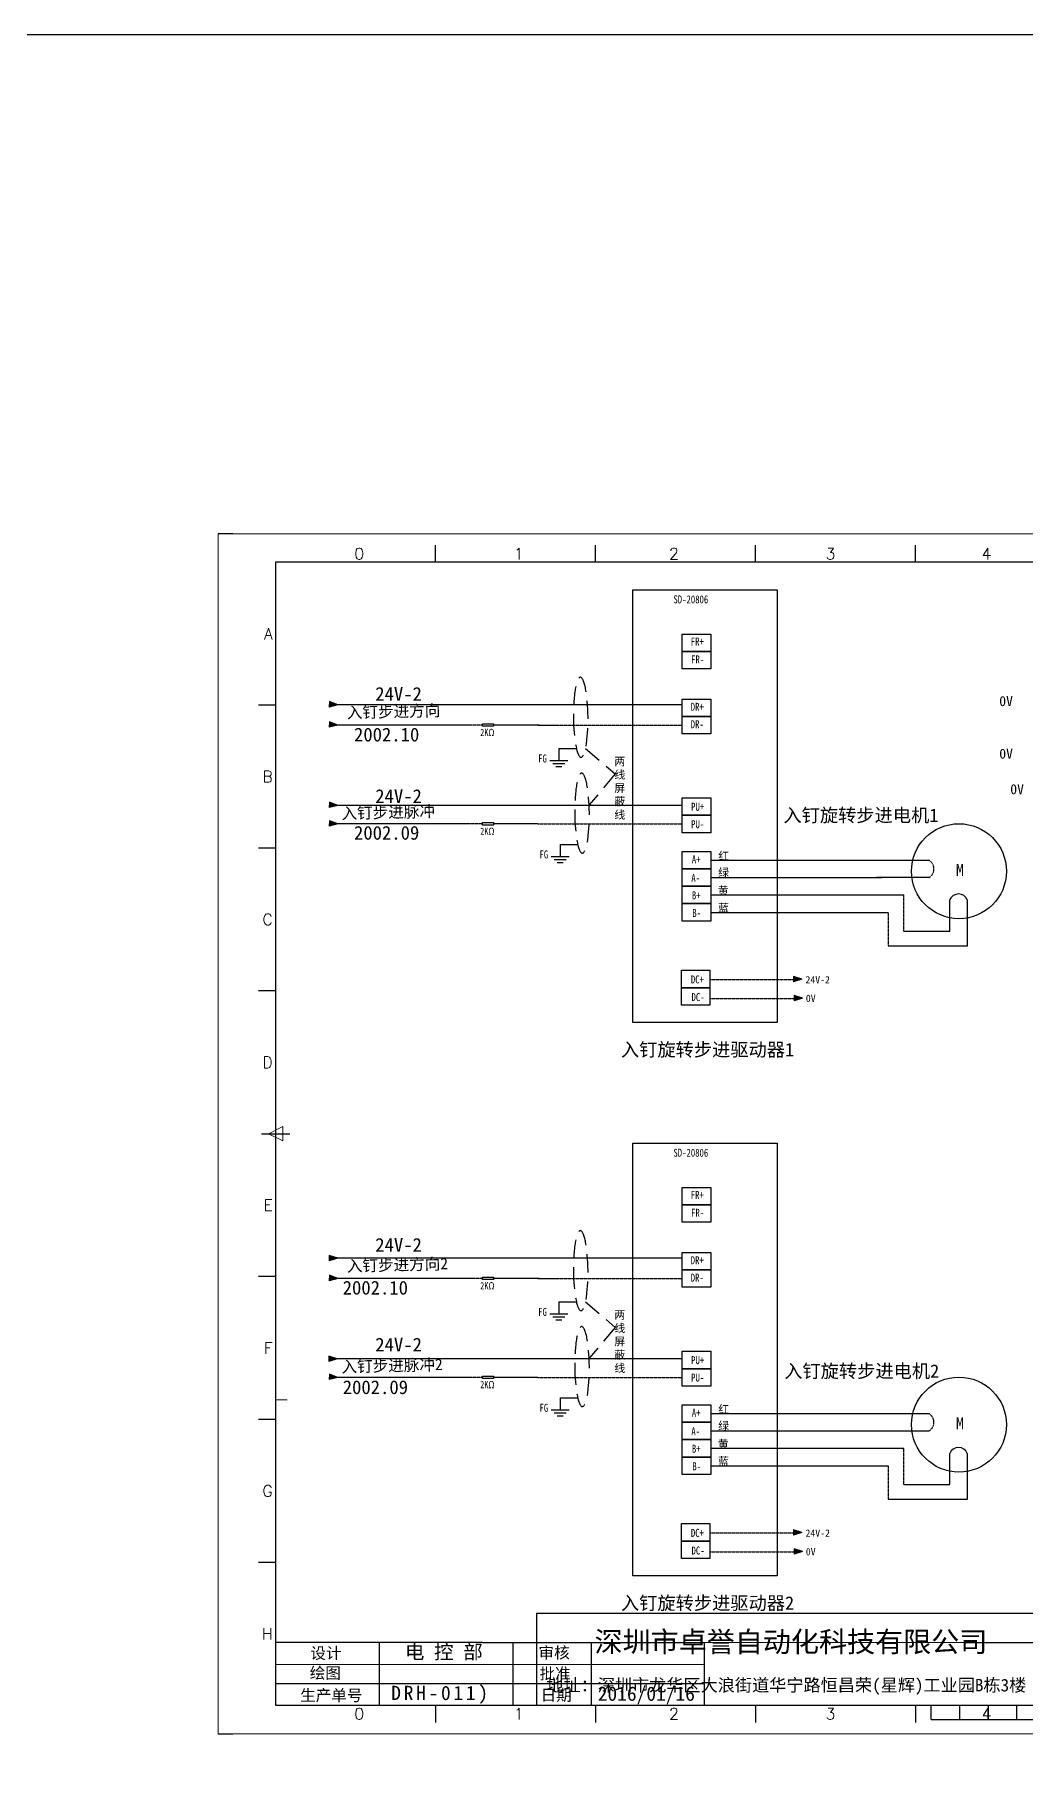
# Model space of a CAD drawing. Header units: millimetres. Extents: x 175 to 4940, y -2082 to 1907.
# Drawn here: x 3379 to 3726, y 1301 to 1907 of the extents above; entities that cross this region are included whole.
import ezdxf
from ezdxf.enums import TextEntityAlignment as Align

# ---------------------------------------------------------------- set-up
doc = ezdxf.new("R2010")
doc.units = ezdxf.units.MM
doc.linetypes.add('ACANSTGL', pattern=[0.11811, 0.07874, -0.03937])
doc.linetypes.add('DASHED2', pattern=[9.525, 6.35, -3.175])
doc.layers.add('1', color=3, linetype='Continuous', lineweight=20)
doc.layers.add('AE_BOR', color=1, linetype='Continuous')
doc.layers.add('POS', color=3, linetype='Continuous')
doc.styles.add('HZ', font='', dxfattribs={"width": 0.8})
doc.styles.get("Standard").update_dxf_attribs({"font": ''})
doc.styles.add('Standard0.67', font='', dxfattribs={"width": 0.67})
doc.styles.add('Standard_0.8', font='', dxfattribs={"width": 0.8})
doc.styles.add('WD', font='romans.shx', dxfattribs={"width": 0.8, "bigfont": 'gbcbig.shx'})
doc.styles.add('宋', font='', dxfattribs={"width": 0.7})
doc.styles.get('HZ').set_extended_font_data('SimSun')
doc.styles.get('Standard').set_extended_font_data('SimSun')
doc.styles.get('Standard0.67').set_extended_font_data('FangSong_GB2312')
doc.styles.get('Standard_0.8').set_extended_font_data('FangSong_GB2312')
doc.styles.get('宋').set_extended_font_data('SimSun')

# ---------------------------------------------------------------- blocks, each defined once
blk = doc.blocks.new('gb_a2_a')
for p, q in [((584, 410), (25, 410)), ((25, 410), (25, 10)), ((584, 10), (584, 410)), ((297.93, 31.45), (386.43, 31.45)), ((386.43, 31.45), (524, 31.45)), ((524, 31.45), (584, 31.45)), ((297.93, 20.72), (386.43, 20.72)), ((386.43, 20.72), (524, 20.72)), ((524, 20.72), (584, 20.72)), ((25, 10), (584, 10))]:
    blk.add_line(p, q)
at = {"lineweight": 9, "ltscale": 0.1}
for p, q in [((25, 116.86), (29, 116.86)), ((263.82, 10), (263.82, 10)), ((263.82, 10), (263.82, 10))]:
    blk.add_line(p, q, dxfattribs=at)
at = {"color": 0, "ltscale": 2}
for p, q in [((116.3, 42.17), (584, 42.17)), ((297.93, 42.17), (297.93, 10)), ((395.06, 10), (395.06, 42.17)), ((488.22, 10), (488.22, 42.17)), ((524, 10), (584, 10))]:
    blk.add_line(p, q, dxfattribs=at)
at = {"color": 0}
blk.add_line((116.3, 42.17), (116.3, 10), dxfattribs=at)
at = {"layer": 'AE_BOR', "lineweight": 30}
for p, q in [((10, 420), (4.93, 420)), ((594, 420), (584, 420)), ((4.93, 0), (10, 0)), ((594, 0), (584, 0))]:
    blk.add_line(p, q, dxfattribs=at)
at = {"layer": 'AE_BOR', "color": 1, "lineweight": 15}
for p, q in [((4.93, 420), (598.93, 420)), ((4.93, 0), (4.93, 420)), ((598.93, 420), (598.93, 0)), ((22.5, 210), (27.5, 212.5)), ((27.5, 212.5), (27.5, 207.5)), ((27.5, 207.5), (22.5, 210)), ((304.5, 7.5), (302, 12.5)), ((302, 12.5), (307, 12.5)), ((307, 12.5), (304.5, 7.5)), ((598.93, 0), (4.93, 0))]:
    blk.add_line(p, q, dxfattribs=at)
at = {"layer": 'AE_BOR'}
for p, q in [((81, 410), (81, 416)), ((137, 410), (137, 416)), ((193, 410), (193, 416)), ((249, 410), (249, 416)), ((304.5, 410), (304.5, 416)), ((360.5, 410), (360.5, 416)), ((416.5, 410), (416.5, 416)), ((472.5, 410), (472.5, 416)), ((528.5, 410), (528.5, 416)), ((25, 360), (19, 360)), ((584, 360), (590, 360)), ((25, 310), (19, 310)), ((584, 310), (590, 310)), ((25, 260), (19, 260)), ((584, 260), (590, 260)), ((25, 160), (19, 160)), ((584, 160), (590, 160)), ((25, 110), (19, 110)), ((584, 110), (590, 110)), ((25, 60), (19, 60)), ((584, 60), (590, 60)), ((81, 10), (81, 4)), ((137, 10), (137, 4)), ((193, 10), (193, 4)), ((249, 10), (249, 4)), ((304.5, 10), (304.5, 4)), ((360.5, 10), (360.5, 4)), ((416.5, 10), (416.5, 4)), ((472.5, 10), (472.5, 4)), ((528.5, 10), (528.5, 4))]:
    blk.add_line(p, q, dxfattribs=at)
at = {"layer": 'AE_BOR', "color": 2, "lineweight": 30}
for p, q in [((304.5, 405), (304.5, 415)), ((20, 210), (30, 210)), ((579, 210), (589, 210)), ((304.5, 10), (304.5, 15)), ((304.5, 15), (304.5, 5)), ((254.5, 5), (254.5, 10)), ((264.5, 5), (264.5, 10)), ((274.5, 5), (274.5, 10)), ((284.5, 5), (284.5, 10)), ((294.5, 5), (294.5, 10)), ((304.5, 10), (304.5, 5)), ((314.5, 5), (314.5, 10)), ((324.5, 5), (324.5, 10)), ((334.5, 5), (334.5, 10)), ((344.5, 5), (344.5, 10)), ((354.5, 5), (354.5, 10)), ((254.5, 5), (354.5, 5))]:
    blk.add_line(p, q, dxfattribs=at)
at = {"attachment_point": 7}
for s, insert, char_height, width in [('{\\fSimSun|b0|i0|c134|p2;深圳市卓誉自动化科技有限公司}', (136.64, 27.82), 7.2, 161.3553), ('{\\fSimSun|b0|i0|c134|p2;地址：深圳市龙华区大浪街道华宁路恒昌荣(星辉)工业园B栋3楼}', (119.76, 13.67), 4.4, 175.4193)]:
    blk.add_mtext(s, dxfattribs=dict(at, insert=insert, char_height=char_height, width=width))
at = {"color": 0, "ltscale": 2, "attachment_point": 1}
for s, insert, char_height, width, style in [('{\\fSimSun|b0|i0|c134|p2;绘    图:}', (396.97, 40.01), 5, 24.0624, 'Standard0.67'), ('{\\fSimSun|b0|i0|c134|p2;设计方案图号:}', (490.63, 40.63), 5, 30.3288, 'Standard0.67'), ('{\\f@SimSun|b0|i0|c134|p2; }', (525.11, 39.75), 5, 67.8155, 'Standard_0.8'), ('{\\fSimSun|b0|i0|c134|p2;\\W0.66;设  备 名 称:}', (301.54, 29.18), 5, 30.2468, 'Standard0.67'), ('{\\fSimSun|b0|i0|c134|p2;超声波焊接}', (338.11, 29.51), 5, 67.8155, 'Standard_0.8'), ('{\\fSimSun|b0|i0|c134|p2;审    核:}', (396.97, 29.29), 5, 24.0624, 'Standard0.67'), ('{\\fSimSun|b0|i0|c134|p2;熊金华}', (437.52, 28.71), 5, 24.0624, 'Standard0.67'), ('{\\fSimSun|b0|i0|c134|p2;版        本:}', (490.63, 29.29), 5, 33.6996, 'Standard0.67'), ('{\\fSimSun|b0|i0|c134|p2;A1}', (524.63, 28.4), 5, 11.9435, 'Standard_0.8'), ('{\\fSimSun|b0|i0|c134|p2;\\W0.72;页 码 标 题:}', (301.54, 18.44), 5, 30.2468, 'Standard0.67'), ('{\\fSimSun|b0|i0|c134|p2;电气原理图}', (338.11, 18.41), 5, 67.8155, 'Standard_0.8'), ('{\\fSimSun|b0|i0|c134|p2;创建日期:}', (396.97, 18.47), 5, 24.0624, 'Standard0.67'), ('{\\fSimSun|b0|i0|c134|p2;页        码:}', (490.63, 18.31), 5, 31.4516, 'Standard0.67'), ('第    页    共    页', (524.62, 18.8), 5, 67.8155, '宋'), ('{\\fSimSun|b0|i0|c134|p2;28}', (561.87, 18.43), 6, 21.5851, 'Standard_0.8'), ('{\\fSimSun|b0|i0|c134|p2;2017-09-18}', (437.52, 17.59), 5, 24.0624, 'Standard0.67')]:
    blk.add_mtext(s, dxfattribs=dict(at, insert=insert, char_height=char_height, width=width, style=style))
at = {"layer": 'AE_BOR', "style": 'WD'}
for s, p in [('0', (54.27, 411)), ('1', (110.12, 411)), ('2', (164.42, 411)), ('3', (219.22, 411)), ('4', (273.82, 411)), ('5', (334.12, 411)), ('6', (390.81, 411)), ('7', (445.01, 411)), ('8', (501.67, 411)), ('9', (559.4, 411)), ('0', (54.27, 5)), ('1', (110.12, 5)), ('2', (164.42, 5)), ('3', (219.22, 5)), ('4', (273.82, 5)), ('5', (334.12, 5)), ('6', (390.81, 5)), ('7', (445.01, 5)), ('8', (501.67, 5)), ('9', (559.4, 5))]:
    blk.add_text(s, height=4, dxfattribs=at).set_placement(p, align=Align.CENTER)
for s, p in [('A', (24, 385)), ('A', (588.05, 385)), ('B', (24, 335)), ('B', (587.67, 335)), ('C', (24, 285)), ('C', (587.86, 285)), ('D', (24, 235)), ('D', (587.67, 235)), ('E', (24, 185)), ('E', (587.48, 185)), ('F', (24, 135)), ('F', (587.48, 135)), ('F', (587.48, 135)), ('G', (24, 85)), ('G', (587.48, 84.56)), ('H', (24, 35)), ('H', (587.67, 35))]:
    blk.add_text(s, height=4, dxfattribs=at).set_placement(p, align=Align.MIDDLE_RIGHT)

msp = doc.modelspace()

# ---------------------------------------------------------------- hatches: boundary and pattern name
for color, points in [(256, [(3485.089, 1672.732), (3482.069, 1671.95), (3482.177, 1673.852)]), (256, [(3485.089, 1672.732), (3482.069, 1671.95), (3482.177, 1673.852)]), (256, [(3485.089, 1672.732), (3482.069, 1671.95), (3482.177, 1673.852)]), (256, [(3485.089, 1665.648), (3482.069, 1664.866), (3482.177, 1666.767)]), (256, [(3485.089, 1665.648), (3482.069, 1664.866), (3482.177, 1666.767)]), (256, [(3485.089, 1665.648), (3482.069, 1664.866), (3482.177, 1666.767)]), (256, [(3485.089, 1637.527), (3482.069, 1636.744), (3482.177, 1638.646)]), (256, [(3485.089, 1637.527), (3482.069, 1636.744), (3482.177, 1638.646)]), (256, [(3485.089, 1637.527), (3482.069, 1636.744), (3482.177, 1638.646)]), (256, [(3485.089, 1631.041), (3482.069, 1630.259), (3482.177, 1632.161)]), (256, [(3485.089, 1631.041), (3482.069, 1630.259), (3482.177, 1632.161)]), (256, [(3485.089, 1631.041), (3482.069, 1630.259), (3482.177, 1632.161)]), (256, [(3647.558, 1576.714), (3644.586, 1575.762), (3644.586, 1577.666)]), (256, [(3647.558, 1576.714), (3644.586, 1575.762), (3644.586, 1577.666)]), (256, [(3647.558, 1576.714), (3644.586, 1575.762), (3644.586, 1577.666)]), (256, [(3647.787, 1570.075), (3644.816, 1569.122), (3644.816, 1571.027)]), (256, [(3647.787, 1570.075), (3644.816, 1569.122), (3644.816, 1571.027)]), (256, [(3647.787, 1570.075), (3644.816, 1569.122), (3644.816, 1571.027)]), (1, [(3485.089, 1479.09), (3482.118, 1478.138), (3482.118, 1480.043)]), (1, [(3485.089, 1479.09), (3482.118, 1478.138), (3482.118, 1480.043)]), (1, [(3485.089, 1479.09), (3482.118, 1478.138), (3482.118, 1480.043)]), (256, [(3485.089, 1471.974), (3482.069, 1471.191), (3482.177, 1473.093)]), (256, [(3485.089, 1471.974), (3482.069, 1471.191), (3482.177, 1473.093)]), (256, [(3485.089, 1471.974), (3482.069, 1471.191), (3482.177, 1473.093)]), (1, [(3484.936, 1443.843), (3481.965, 1442.891), (3481.965, 1444.796)]), (1, [(3484.936, 1443.843), (3481.965, 1442.891), (3481.965, 1444.796)]), (1, [(3484.936, 1443.843), (3481.965, 1442.891), (3481.965, 1444.796)]), (256, [(3485.089, 1437.367), (3482.069, 1436.585), (3482.177, 1438.487)]), (256, [(3485.089, 1437.367), (3482.069, 1436.585), (3482.177, 1438.487)]), (256, [(3485.089, 1437.367), (3482.069, 1436.585), (3482.177, 1438.487)]), (256, [(3647.558, 1383.04), (3644.586, 1382.088), (3644.586, 1383.992)]), (256, [(3647.558, 1383.04), (3644.586, 1382.088), (3644.586, 1383.992)]), (256, [(3647.558, 1383.04), (3644.586, 1382.088), (3644.586, 1383.992)]), (256, [(3647.787, 1376.401), (3644.816, 1375.448), (3644.816, 1377.353)]), (256, [(3647.787, 1376.401), (3644.816, 1375.448), (3644.816, 1377.353)]), (256, [(3647.787, 1376.401), (3644.816, 1375.448), (3644.816, 1377.353)])]:
    msp.add_hatch(color=color).paths.add_polyline_path(points)

# ---------------------------------------------------------------- linework, layer by layer
for p, q in [((3482.177, 1673.852), (3482.069, 1671.95)), ((3482.177, 1673.852), (3482.069, 1671.95)), ((3482.177, 1673.852), (3482.069, 1671.95)), ((3485.089, 1672.732), (3482.069, 1671.95)), ((3485.089, 1672.732), (3482.069, 1671.95)), ((3485.089, 1672.732), (3482.069, 1671.95)), ((3485.089, 1672.732), (3482.177, 1673.852)), ((3485.089, 1672.732), (3482.177, 1673.852)), ((3485.089, 1672.732), (3482.177, 1673.852)), ((3482.177, 1666.767), (3482.069, 1664.866)), ((3482.177, 1666.767), (3482.069, 1664.866)), ((3482.177, 1666.767), (3482.069, 1664.866)), ((3485.089, 1665.648), (3482.177, 1666.767)), ((3485.089, 1665.648), (3482.177, 1666.767)), ((3485.089, 1665.648), (3482.177, 1666.767)), ((3485.089, 1665.648), (3482.069, 1664.866)), ((3485.089, 1665.648), (3482.069, 1664.866)), ((3485.089, 1665.648), (3482.069, 1664.866)), ((3555.644, 1665.648), (3539.591, 1665.648)), ((3555.186, 1665.648), (3562.186, 1665.648)), ((3555.186, 1665.648), (3562.186, 1665.648)), ((3555.186, 1665.648), (3562.186, 1665.648)), ((3562.464, 1657.46), (3562.464, 1653.26)), ((3562.464, 1657.46), (3562.464, 1653.26)), ((3562.464, 1657.46), (3562.464, 1653.26)), ((3559.314, 1653.26), (3565.614, 1653.26)), ((3559.314, 1653.26), (3565.614, 1653.26)), ((3559.314, 1653.26), (3565.614, 1653.26)), ((3560.364, 1652.21), (3564.564, 1652.21)), ((3560.364, 1652.21), (3564.564, 1652.21)), ((3560.364, 1652.21), (3564.564, 1652.21)), ((3561.414, 1651.16), (3563.514, 1651.16)), ((3561.414, 1651.16), (3563.514, 1651.16)), ((3561.414, 1651.16), (3563.514, 1651.16)), ((3482.177, 1638.646), (3482.069, 1636.744)), ((3482.177, 1638.646), (3482.069, 1636.744)), ((3482.177, 1638.646), (3482.069, 1636.744)), ((3485.089, 1637.527), (3482.069, 1636.744)), ((3485.089, 1637.527), (3482.069, 1636.744)), ((3485.089, 1637.527), (3482.069, 1636.744)), ((3485.089, 1637.527), (3482.177, 1638.646)), ((3485.089, 1637.527), (3482.177, 1638.646)), ((3485.089, 1637.527), (3482.177, 1638.646)), ((3482.177, 1632.161), (3482.069, 1630.259)), ((3482.177, 1632.161), (3482.069, 1630.259)), ((3482.177, 1632.161), (3482.069, 1630.259)), ((3485.089, 1631.041), (3482.069, 1630.259)), ((3485.089, 1631.041), (3482.069, 1630.259)), ((3485.089, 1631.041), (3482.069, 1630.259)), ((3485.089, 1631.041), (3482.177, 1632.161)), ((3485.089, 1631.041), (3482.177, 1632.161)), ((3485.089, 1631.041), (3482.177, 1632.161)), ((3555.186, 1631.041), (3539.591, 1631.041)), ((3559.776, 1619.691), (3566.076, 1619.691)), ((3559.776, 1619.691), (3566.076, 1619.691)), ((3559.776, 1619.691), (3566.076, 1619.691)), ((3560.826, 1618.641), (3565.026, 1618.641)), ((3560.826, 1618.641), (3565.026, 1618.641)), ((3560.826, 1618.641), (3565.026, 1618.641)), ((3562.926, 1623.891), (3562.926, 1619.691)), ((3562.926, 1623.891), (3562.926, 1619.691)), ((3562.926, 1623.891), (3562.926, 1619.691)), ((3673.642, 1618.378), (3692.003, 1618.364)), ((3673.642, 1618.378), (3692.003, 1618.364)), ((3673.642, 1618.378), (3692.003, 1618.364)), ((3561.876, 1617.591), (3563.976, 1617.591)), ((3561.876, 1617.591), (3563.976, 1617.591)), ((3561.876, 1617.591), (3563.976, 1617.591)), ((3692.003, 1612.264), (3673.642, 1612.264)), ((3692.003, 1612.264), (3673.642, 1612.264)), ((3692.003, 1612.264), (3673.642, 1612.264)), ((3673.642, 1606.202), (3683.274, 1606.202)), ((3673.642, 1606.202), (3683.274, 1606.202)), ((3673.642, 1606.202), (3683.274, 1606.202)), ((3673.642, 1600.103), (3677.725, 1600.103)), ((3699.369, 1593.569), (3699.369, 1604.442)), ((3699.369, 1593.569), (3699.369, 1604.442)), ((3699.369, 1593.569), (3699.369, 1604.442)), ((3705.469, 1604.442), (3705.469, 1588.296)), ((3705.469, 1604.442), (3705.469, 1588.296)), ((3705.469, 1604.442), (3705.469, 1588.296)), ((3705.469, 1588.296), (3677.725, 1588.296)), ((3705.469, 1588.296), (3677.725, 1588.296)), ((3705.469, 1588.296), (3677.725, 1588.296)), ((3683.274, 1593.569), (3699.369, 1593.569)), ((3683.274, 1593.569), (3699.369, 1593.569)), ((3683.274, 1593.569), (3699.369, 1593.569)), ((3647.558, 1576.714), (3644.586, 1577.666)), ((3644.586, 1577.666), (3644.586, 1575.762)), ((3647.558, 1576.714), (3644.586, 1577.666)), ((3644.586, 1577.666), (3644.586, 1575.762)), ((3647.558, 1576.714), (3644.586, 1577.666)), ((3644.586, 1577.666), (3644.586, 1575.762)), ((3647.558, 1576.714), (3644.586, 1575.762)), ((3647.558, 1576.714), (3644.586, 1575.762)), ((3647.558, 1576.714), (3644.586, 1575.762)), ((3647.787, 1570.075), (3644.816, 1571.027)), ((3644.816, 1571.027), (3644.816, 1569.122)), ((3647.787, 1570.075), (3644.816, 1571.027)), ((3644.816, 1571.027), (3644.816, 1569.122)), ((3647.787, 1570.075), (3644.816, 1571.027)), ((3644.816, 1571.027), (3644.816, 1569.122)), ((3647.787, 1570.075), (3644.816, 1569.122)), ((3647.787, 1570.075), (3644.816, 1569.122)), ((3647.787, 1570.075), (3644.816, 1569.122)), ((3482.177, 1473.093), (3482.069, 1471.191)), ((3482.177, 1473.093), (3482.069, 1471.191)), ((3482.177, 1473.093), (3482.069, 1471.191)), ((3485.089, 1471.974), (3482.177, 1473.093)), ((3485.089, 1471.974), (3482.177, 1473.093)), ((3485.089, 1471.974), (3482.177, 1473.093)), ((3485.089, 1471.974), (3482.069, 1471.191)), ((3485.089, 1471.974), (3482.069, 1471.191)), ((3485.089, 1471.974), (3482.069, 1471.191)), ((3555.644, 1471.974), (3539.564, 1471.974)), ((3555.644, 1471.974), (3539.564, 1471.974)), ((3555.186, 1471.974), (3562.186, 1471.974)), ((3555.186, 1471.974), (3562.186, 1471.974)), ((3555.186, 1471.974), (3562.186, 1471.974)), ((3562.464, 1463.786), (3562.464, 1459.586)), ((3562.464, 1463.786), (3562.464, 1459.586)), ((3562.464, 1463.786), (3562.464, 1459.586)), ((3559.314, 1459.586), (3565.614, 1459.586)), ((3559.314, 1459.586), (3565.614, 1459.586)), ((3559.314, 1459.586), (3565.614, 1459.586)), ((3560.364, 1458.536), (3564.564, 1458.536)), ((3560.364, 1458.536), (3564.564, 1458.536)), ((3560.364, 1458.536), (3564.564, 1458.536)), ((3561.414, 1457.486), (3563.514, 1457.486)), ((3561.414, 1457.486), (3563.514, 1457.486)), ((3561.414, 1457.486), (3563.514, 1457.486)), ((3482.177, 1438.487), (3482.069, 1436.585)), ((3482.177, 1438.487), (3482.069, 1436.585)), ((3482.177, 1438.487), (3482.069, 1436.585)), ((3485.089, 1437.367), (3482.069, 1436.585)), ((3485.089, 1437.367), (3482.069, 1436.585)), ((3485.089, 1437.367), (3482.069, 1436.585)), ((3485.089, 1437.367), (3482.177, 1438.487)), ((3485.089, 1437.367), (3482.177, 1438.487)), ((3485.089, 1437.367), (3482.177, 1438.487)), ((3555.186, 1437.367), (3539.554, 1437.367)), ((3555.186, 1437.367), (3539.554, 1437.367)), ((3555.186, 1437.367), (3539.557, 1437.367)), ((3559.776, 1426.017), (3566.076, 1426.017)), ((3559.776, 1426.017), (3566.076, 1426.017)), ((3559.776, 1426.017), (3566.076, 1426.017)), ((3560.826, 1424.967), (3565.026, 1424.967)), ((3560.826, 1424.967), (3565.026, 1424.967)), ((3560.826, 1424.967), (3565.026, 1424.967)), ((3562.926, 1430.217), (3562.926, 1426.017)), ((3562.926, 1430.217), (3562.926, 1426.017)), ((3562.926, 1430.217), (3562.926, 1426.017)), ((3673.642, 1424.704), (3692.003, 1424.69)), ((3673.642, 1424.704), (3692.003, 1424.69)), ((3673.642, 1424.704), (3692.003, 1424.69)), ((3561.876, 1423.917), (3563.976, 1423.917)), ((3561.876, 1423.917), (3563.976, 1423.917)), ((3561.876, 1423.917), (3563.976, 1423.917)), ((3692.003, 1418.59), (3673.642, 1418.59)), ((3692.003, 1418.59), (3673.642, 1418.59)), ((3692.003, 1418.59), (3673.642, 1418.59)), ((3673.642, 1412.528), (3683.274, 1412.528)), ((3673.642, 1412.528), (3683.274, 1412.528)), ((3673.642, 1412.528), (3683.274, 1412.528)), ((3673.642, 1406.429), (3677.725, 1406.429)), ((3699.369, 1399.895), (3699.369, 1410.768)), ((3699.369, 1399.895), (3699.369, 1410.768)), ((3699.369, 1399.895), (3699.369, 1410.768)), ((3705.469, 1410.768), (3705.469, 1394.622)), ((3705.469, 1410.768), (3705.469, 1394.622)), ((3705.469, 1410.768), (3705.469, 1394.622)), ((3705.469, 1394.622), (3677.725, 1394.622)), ((3705.469, 1394.622), (3677.725, 1394.622)), ((3705.469, 1394.622), (3677.725, 1394.622)), ((3683.274, 1399.895), (3699.369, 1399.895)), ((3683.274, 1399.895), (3699.369, 1399.895)), ((3683.274, 1399.895), (3699.369, 1399.895)), ((3647.558, 1383.04), (3644.586, 1383.992)), ((3644.586, 1383.992), (3644.586, 1382.088)), ((3647.558, 1383.04), (3644.586, 1383.992)), ((3644.586, 1383.992), (3644.586, 1382.088)), ((3647.558, 1383.04), (3644.586, 1383.992)), ((3644.586, 1383.992), (3644.586, 1382.088)), ((3647.558, 1383.04), (3644.586, 1382.088)), ((3647.558, 1383.04), (3644.586, 1382.088)), ((3647.558, 1383.04), (3644.586, 1382.088)), ((3647.787, 1376.401), (3644.816, 1377.353)), ((3644.816, 1377.353), (3644.816, 1375.448)), ((3647.787, 1376.401), (3644.816, 1377.353)), ((3644.816, 1377.353), (3644.816, 1375.448)), ((3647.787, 1376.401), (3644.816, 1377.353)), ((3644.816, 1377.353), (3644.816, 1375.448)), ((3647.787, 1376.401), (3644.816, 1375.448)), ((3647.787, 1376.401), (3644.816, 1375.448)), ((3647.787, 1376.401), (3644.816, 1375.448)), ((3535.784, 1344.609), (3463.353, 1344.609)), ((3463.353, 1344.609), (3463.353, 1322.612)), ((3499.627, 1344.609), (3499.627, 1322.612)), ((3535.784, 1344.609), (3613.395, 1344.609)), ((3546.389, 1344.609), (3546.389, 1322.612)), ((3573.835, 1344.609), (3573.835, 1322.609)), ((3613.395, 1344.609), (3613.395, 1322.612)), ((3704.886, 1344.609), (3824.786, 1344.609)), ((3463.353, 1322.612), (4022.353, 1322.612))]:
    msp.add_line(p, q)
at = {"lineweight": -3}
for p, q in [((3605.693, 1672.765), (3485.089, 1672.765)), ((3605.693, 1672.765), (3485.089, 1672.765)), ((3605.693, 1672.765), (3485.089, 1672.765)), ((3605.693, 1637.517), (3482.404, 1637.517)), ((3605.693, 1637.517), (3482.404, 1637.517)), ((3605.693, 1637.517), (3482.404, 1637.517)), ((3605.693, 1479.09), (3485.089, 1479.09)), ((3605.693, 1479.09), (3485.089, 1479.09)), ((3605.693, 1479.09), (3485.089, 1479.09)), ((3605.693, 1443.843), (3482.404, 1443.843)), ((3605.693, 1443.843), (3483.53, 1443.843)), ((3605.693, 1443.843), (3484.991, 1443.843))]:
    msp.add_line(p, q, dxfattribs=at)
at = {"linetype": 'ACANSTGL'}
for p, q in [((3531.923, 1665.648), (3485.089, 1665.648)), ((3531.923, 1665.648), (3485.089, 1665.648)), ((3535.795, 1665.648), (3485.089, 1665.648)), ((3562.186, 1665.648), (3605.693, 1665.648)), ((3562.186, 1665.648), (3605.693, 1665.648)), ((3562.186, 1665.648), (3605.693, 1665.648)), ((3531.165, 1631.041), (3485.089, 1631.041)), ((3531.165, 1631.041), (3485.089, 1631.041)), ((3535.826, 1631.041), (3485.089, 1631.041)), ((3555.186, 1631.041), (3605.693, 1631.041)), ((3555.186, 1631.041), (3605.693, 1631.041)), ((3555.186, 1631.041), (3605.693, 1631.041)), ((3683.274, 1593.569), (3683.274, 1606.202)), ((3683.274, 1593.569), (3683.274, 1606.202)), ((3683.274, 1593.569), (3683.274, 1606.202)), ((3677.725, 1600.103), (3677.725, 1588.296)), ((3677.725, 1600.103), (3677.725, 1588.296)), ((3677.725, 1600.103), (3677.725, 1588.296)), ((3615.395, 1576.633), (3644.586, 1576.633)), ((3615.395, 1576.633), (3644.586, 1576.633)), ((3615.395, 1576.633), (3644.586, 1576.633)), ((3615.395, 1569.993), (3644.816, 1569.993)), ((3615.395, 1569.993), (3644.816, 1569.993)), ((3615.395, 1569.993), (3644.816, 1569.993)), ((3531.923, 1471.974), (3485.089, 1471.974)), ((3531.923, 1471.974), (3485.089, 1471.974)), ((3535.848, 1471.974), (3485.089, 1471.974)), ((3562.186, 1471.974), (3605.693, 1471.974)), ((3562.186, 1471.974), (3605.693, 1471.974)), ((3562.186, 1471.974), (3605.693, 1471.974)), ((3531.165, 1437.367), (3485.089, 1437.367)), ((3531.165, 1437.367), (3485.089, 1437.367)), ((3535.833, 1437.367), (3485.089, 1437.367)), ((3555.186, 1437.367), (3605.693, 1437.367)), ((3555.186, 1437.367), (3605.693, 1437.367)), ((3555.186, 1437.367), (3605.693, 1437.367)), ((3683.274, 1399.895), (3683.274, 1412.528)), ((3683.274, 1399.895), (3683.274, 1412.528)), ((3683.274, 1399.895), (3683.274, 1412.528)), ((3677.725, 1406.429), (3677.725, 1394.622)), ((3677.725, 1406.429), (3677.725, 1394.622)), ((3677.725, 1406.429), (3677.725, 1394.622)), ((3615.395, 1382.959), (3644.586, 1382.959)), ((3615.395, 1382.959), (3644.586, 1382.959)), ((3615.395, 1382.959), (3644.586, 1382.959)), ((3615.395, 1376.319), (3644.816, 1376.319)), ((3615.395, 1376.319), (3644.816, 1376.319)), ((3615.395, 1376.319), (3644.816, 1376.319))]:
    msp.add_line(p, q, dxfattribs=at)
at = {"linetype": 'DASHED2', "lineweight": -3}
for p, q in [((3562.464, 1657.46), (3568.644, 1657.46)), ((3562.464, 1657.46), (3568.644, 1657.46)), ((3562.464, 1657.46), (3568.644, 1657.46)), ((3571.839, 1657.46), (3582.246, 1648.54)), ((3571.839, 1657.46), (3582.246, 1648.54)), ((3571.839, 1657.46), (3582.246, 1648.54)), ((3582.246, 1648.54), (3573.089, 1637.739)), ((3582.246, 1648.54), (3573.089, 1637.739)), ((3582.246, 1648.54), (3573.089, 1637.739)), ((3562.926, 1623.891), (3569.106, 1623.891)), ((3562.926, 1623.891), (3569.106, 1623.891)), ((3562.926, 1623.891), (3569.106, 1623.891)), ((3562.464, 1463.786), (3568.644, 1463.786)), ((3562.464, 1463.786), (3568.644, 1463.786)), ((3562.464, 1463.786), (3568.644, 1463.786)), ((3571.839, 1463.786), (3582.246, 1454.866)), ((3571.839, 1463.786), (3582.246, 1454.866)), ((3571.839, 1463.786), (3582.246, 1454.866)), ((3582.246, 1454.866), (3573.089, 1444.064)), ((3582.246, 1454.866), (3573.089, 1444.064)), ((3582.246, 1454.866), (3573.089, 1444.064)), ((3562.926, 1430.217), (3569.106, 1430.217)), ((3562.926, 1430.217), (3569.106, 1430.217)), ((3562.926, 1430.217), (3569.106, 1430.217))]:
    msp.add_line(p, q, dxfattribs=at)
at = {"lineweight": -3, "ltscale": 0.5}
for p, q in [((3615.659, 1618.401), (3675.529, 1618.401)), ((3615.659, 1612.302), (3675.529, 1612.302)), ((3615.659, 1606.202), (3676.385, 1606.202)), ((3615.659, 1600.103), (3676.099, 1600.103)), ((3615.659, 1424.727), (3676.923, 1424.727)), ((3615.659, 1418.627), (3678.18, 1418.627)), ((3615.659, 1412.528), (3675.526, 1412.528)), ((3615.659, 1406.429), (3676.985, 1406.429))]:
    msp.add_line(p, q, dxfattribs=at)
at = {"color": 1}
for p, q in [((3485.089, 1479.09), (3482.118, 1480.043)), ((3482.118, 1480.043), (3482.118, 1478.138)), ((3485.089, 1479.09), (3482.118, 1480.043)), ((3482.118, 1480.043), (3482.118, 1478.138)), ((3485.089, 1479.09), (3482.118, 1480.043)), ((3482.118, 1480.043), (3482.118, 1478.138)), ((3485.089, 1479.09), (3482.118, 1478.138)), ((3485.089, 1479.09), (3482.118, 1478.138)), ((3485.089, 1479.09), (3482.118, 1478.138)), ((3484.936, 1443.843), (3481.965, 1444.796)), ((3481.965, 1444.796), (3481.965, 1442.891)), ((3484.936, 1443.843), (3481.965, 1444.796)), ((3481.965, 1444.796), (3481.965, 1442.891)), ((3484.936, 1443.843), (3481.965, 1444.796)), ((3481.965, 1444.796), (3481.965, 1442.891)), ((3484.936, 1443.843), (3481.965, 1442.891)), ((3484.936, 1443.843), (3481.965, 1442.891)), ((3484.936, 1443.843), (3481.965, 1442.891))]:
    msp.add_line(p, q, dxfattribs=at)
at = {"lineweight": 9, "ltscale": 0.1}
msp.add_line((3613.395, 1344.609), (3704.886, 1344.609), dxfattribs=at)
at = {"color": 0, "ltscale": 2}
for p, q in [((3463.353, 1336.925), (3613.395, 1336.985)), ((3463.353, 1330.227), (3613.395, 1330.227))]:
    msp.add_line(p, q, dxfattribs=at)
for points in [[(2689.212, 1907.276), (4939.856, 1907.276), (4939.856, -78.254), (2689.212, -78.254)], [(3605.693, 1697.495), (3615.659, 1697.495), (3615.659, 1691.396), (3605.693, 1691.396)], [(3605.693, 1697.495), (3615.659, 1697.495), (3615.659, 1691.396), (3605.693, 1691.396)], [(3605.693, 1697.495), (3615.659, 1697.495), (3615.659, 1691.396), (3605.693, 1691.396)], [(3605.693, 1691.396), (3615.659, 1691.396), (3615.659, 1685.296), (3605.693, 1685.296)], [(3605.693, 1691.396), (3615.659, 1691.396), (3615.659, 1685.296), (3605.693, 1685.296)], [(3605.693, 1691.396), (3615.659, 1691.396), (3615.659, 1685.296), (3605.693, 1685.296)], [(3605.693, 1674.763), (3615.659, 1674.763), (3615.659, 1668.663), (3605.693, 1668.663)], [(3605.693, 1674.763), (3615.659, 1674.763), (3615.659, 1668.663), (3605.693, 1668.663)], [(3605.693, 1674.763), (3615.659, 1674.763), (3615.659, 1668.663), (3605.693, 1668.663)], [(3605.693, 1668.663), (3615.659, 1668.663), (3615.659, 1662.564), (3605.693, 1662.564)], [(3605.693, 1668.663), (3615.659, 1668.663), (3615.659, 1662.564), (3605.693, 1662.564)], [(3605.693, 1668.663), (3615.659, 1668.663), (3615.659, 1662.564), (3605.693, 1662.564)], [(3605.693, 1640.156), (3615.659, 1640.156), (3615.659, 1634.057), (3605.693, 1634.057)], [(3605.693, 1640.156), (3615.659, 1640.156), (3615.659, 1634.057), (3605.693, 1634.057)], [(3605.693, 1640.156), (3615.659, 1640.156), (3615.659, 1634.057), (3605.693, 1634.057)], [(3605.693, 1634.057), (3615.659, 1634.057), (3615.659, 1627.958), (3605.693, 1627.958)], [(3605.693, 1634.057), (3615.659, 1634.057), (3615.659, 1627.958), (3605.693, 1627.958)], [(3605.693, 1634.057), (3615.659, 1634.057), (3615.659, 1627.958), (3605.693, 1627.958)], [(3605.693, 1621.451), (3615.659, 1621.451), (3615.659, 1615.351), (3605.693, 1615.351)], [(3605.693, 1621.451), (3615.659, 1621.451), (3615.659, 1615.351), (3605.693, 1615.351)], [(3605.693, 1621.451), (3615.659, 1621.451), (3615.659, 1615.351), (3605.693, 1615.351)], [(3605.693, 1615.351), (3615.659, 1615.351), (3615.659, 1609.252), (3605.693, 1609.252)], [(3605.693, 1615.351), (3615.659, 1615.351), (3615.659, 1609.252), (3605.693, 1609.252)], [(3605.693, 1615.351), (3615.659, 1615.351), (3615.659, 1609.252), (3605.693, 1609.252)], [(3605.693, 1609.252), (3615.659, 1609.252), (3615.659, 1603.152), (3605.693, 1603.152)], [(3605.693, 1609.252), (3615.659, 1609.252), (3615.659, 1603.152), (3605.693, 1603.152)], [(3605.693, 1609.252), (3615.659, 1609.252), (3615.659, 1603.152), (3605.693, 1603.152)], [(3605.693, 1603.152), (3615.659, 1603.152), (3615.659, 1597.053), (3605.693, 1597.053)], [(3605.693, 1603.152), (3615.659, 1603.152), (3615.659, 1597.053), (3605.693, 1597.053)], [(3605.693, 1603.152), (3615.659, 1603.152), (3615.659, 1597.053), (3605.693, 1597.053)], [(3605.429, 1579.835), (3615.395, 1579.835), (3615.395, 1573.736), (3605.429, 1573.736)], [(3605.429, 1579.835), (3615.395, 1579.835), (3615.395, 1573.736), (3605.429, 1573.736)], [(3605.429, 1579.835), (3615.395, 1579.835), (3615.395, 1573.736), (3605.429, 1573.736)], [(3605.429, 1573.736), (3615.395, 1573.736), (3615.395, 1567.636), (3605.429, 1567.636)], [(3605.429, 1573.736), (3615.395, 1573.736), (3615.395, 1567.636), (3605.429, 1567.636)], [(3605.429, 1573.736), (3615.395, 1573.736), (3615.395, 1567.636), (3605.429, 1567.636)], [(3605.693, 1503.821), (3615.659, 1503.821), (3615.659, 1497.722), (3605.693, 1497.722)], [(3605.693, 1503.821), (3615.659, 1503.821), (3615.659, 1497.722), (3605.693, 1497.722)], [(3605.693, 1503.821), (3615.659, 1503.821), (3615.659, 1497.722), (3605.693, 1497.722)], [(3605.693, 1497.722), (3615.659, 1497.722), (3615.659, 1491.622), (3605.693, 1491.622)], [(3605.693, 1497.722), (3615.659, 1497.722), (3615.659, 1491.622), (3605.693, 1491.622)], [(3605.693, 1497.722), (3615.659, 1497.722), (3615.659, 1491.622), (3605.693, 1491.622)], [(3605.693, 1481.088), (3615.659, 1481.088), (3615.659, 1474.989), (3605.693, 1474.989)], [(3605.693, 1481.088), (3615.659, 1481.088), (3615.659, 1474.989), (3605.693, 1474.989)], [(3605.693, 1481.088), (3615.659, 1481.088), (3615.659, 1474.989), (3605.693, 1474.989)], [(3605.693, 1474.989), (3615.659, 1474.989), (3615.659, 1468.89), (3605.693, 1468.89)], [(3605.693, 1474.989), (3615.659, 1474.989), (3615.659, 1468.89), (3605.693, 1468.89)], [(3605.693, 1474.989), (3615.659, 1474.989), (3615.659, 1468.89), (3605.693, 1468.89)], [(3605.693, 1446.482), (3615.659, 1446.482), (3615.659, 1440.383), (3605.693, 1440.383)], [(3605.693, 1446.482), (3615.659, 1446.482), (3615.659, 1440.383), (3605.693, 1440.383)], [(3605.693, 1446.482), (3615.659, 1446.482), (3615.659, 1440.383), (3605.693, 1440.383)], [(3605.693, 1440.383), (3615.659, 1440.383), (3615.659, 1434.283), (3605.693, 1434.283)], [(3605.693, 1440.383), (3615.659, 1440.383), (3615.659, 1434.283), (3605.693, 1434.283)], [(3605.693, 1440.383), (3615.659, 1440.383), (3615.659, 1434.283), (3605.693, 1434.283)], [(3605.693, 1427.777), (3615.659, 1427.777), (3615.659, 1421.677), (3605.693, 1421.677)], [(3605.693, 1427.777), (3615.659, 1427.777), (3615.659, 1421.677), (3605.693, 1421.677)], [(3605.693, 1427.777), (3615.659, 1427.777), (3615.659, 1421.677), (3605.693, 1421.677)], [(3605.693, 1421.677), (3615.659, 1421.677), (3615.659, 1415.578), (3605.693, 1415.578)], [(3605.693, 1421.677), (3615.659, 1421.677), (3615.659, 1415.578), (3605.693, 1415.578)], [(3605.693, 1421.677), (3615.659, 1421.677), (3615.659, 1415.578), (3605.693, 1415.578)], [(3605.693, 1415.578), (3615.659, 1415.578), (3615.659, 1409.478), (3605.693, 1409.478)], [(3605.693, 1415.578), (3615.659, 1415.578), (3615.659, 1409.478), (3605.693, 1409.478)], [(3605.693, 1415.578), (3615.659, 1415.578), (3615.659, 1409.478), (3605.693, 1409.478)], [(3605.693, 1409.478), (3615.659, 1409.478), (3615.659, 1403.379), (3605.693, 1403.379)], [(3605.693, 1409.478), (3615.659, 1409.478), (3615.659, 1403.379), (3605.693, 1403.379)], [(3605.693, 1409.478), (3615.659, 1409.478), (3615.659, 1403.379), (3605.693, 1403.379)], [(3605.429, 1386.161), (3615.395, 1386.161), (3615.395, 1380.062), (3605.429, 1380.062)], [(3605.429, 1386.161), (3615.395, 1386.161), (3615.395, 1380.062), (3605.429, 1380.062)], [(3605.429, 1386.161), (3615.395, 1386.161), (3615.395, 1380.062), (3605.429, 1380.062)], [(3605.429, 1380.062), (3615.395, 1380.062), (3615.395, 1373.962), (3605.429, 1373.962)], [(3605.429, 1380.062), (3615.395, 1380.062), (3615.395, 1373.962), (3605.429, 1373.962)], [(3605.429, 1380.062), (3615.395, 1380.062), (3615.395, 1373.962), (3605.429, 1373.962)]]:
    msp.add_lwpolyline(points, close=True)
at = {"lineweight": -3}
for points in [[(3588.369, 1713.001), (3638.892, 1713.001), (3638.892, 1561.609), (3588.369, 1561.609)], [(3588.369, 1713.001), (3638.892, 1713.001), (3638.892, 1561.609), (3588.369, 1561.609)], [(3588.369, 1713.001), (3638.892, 1713.001), (3638.892, 1561.609), (3588.369, 1561.609)], [(3588.369, 1519.326), (3638.892, 1519.326), (3638.892, 1367.935), (3588.369, 1367.935)], [(3588.369, 1519.326), (3638.892, 1519.326), (3638.892, 1367.935), (3588.369, 1367.935)], [(3588.369, 1519.326), (3638.892, 1519.326), (3638.892, 1367.935), (3588.369, 1367.935)]]:
    msp.add_lwpolyline(points, close=True, dxfattribs=at)
at = {"lineweight": -3, "ltscale": 0.5}
for points in [[(3535.819, 1666.094), (3539.571, 1666.094), (3539.571, 1665.203), (3535.819, 1665.203)], [(3535.819, 1631.504), (3539.571, 1631.504), (3539.571, 1630.613), (3535.819, 1630.613)], [(3535.819, 1472.444), (3539.571, 1472.444), (3539.571, 1471.553), (3535.819, 1471.553)], [(3535.819, 1437.837), (3539.571, 1437.837), (3539.571, 1436.946), (3535.819, 1436.946)]]:
    msp.add_lwpolyline(points, close=True, dxfattribs=at)
for centre in [(3702.548, 1614.502), (3702.548, 1614.502), (3702.548, 1614.502), (3702.548, 1420.827), (3702.548, 1420.827), (3702.548, 1420.827)]:
    msp.add_circle(centre, 16.616)
at = {"linetype": 'ACANSTGL'}
for centre in [(3690.322, 1615.314), (3690.322, 1615.314), (3690.322, 1615.314), (3690.322, 1421.64), (3690.322, 1421.64), (3690.322, 1421.64)]:
    msp.add_arc(centre, 3.482, 298.860813, 61.139187, dxfattribs=at)
for centre in [(3702.419, 1603.265), (3702.419, 1603.265), (3702.419, 1603.265), (3702.419, 1409.591), (3702.419, 1409.591), (3702.419, 1409.591)]:
    msp.add_arc(centre, 3.269, 21.105, 158.895)
at = {"linetype": 'DASHED2', "lineweight": -3, "extrusion": (0, 0, -1)}
for centre in [(3570.151, 1668.386), (3570.151, 1668.386), (3570.151, 1668.386), (3570.613, 1634.818), (3570.613, 1634.818), (3570.613, 1634.818), (3570.151, 1474.712), (3570.151, 1474.712), (3570.151, 1474.712), (3570.613, 1441.144), (3570.613, 1441.144), (3570.613, 1441.144)]:
    msp.add_ellipse(centre, major_axis=(-0.12, 13.995), ratio=0.1826689, start_param=-1.5707963, end_param=4.712389, dxfattribs=at)

# ---------------------------------------------------------------- block references
msp.add_blockref('gb_a2_a', (3438.353, 1312.612))

# ---------------------------------------------------------------- texts
at = {"attachment_point": 1}
for s, insert, char_height, width in [('24V-2', (3498.222, 1678.942), 4.8, 53.58004), ('0V', (3716.665, 1675.784), 3.51, 12.78336), ('2002.10', (3490.793, 1664.716), 4.8, 53.58004), ('0V', (3716.665, 1657.381), 3.51, 12.78336), ('24V-2', (3498.222, 1643.175), 4.8, 53.58004), ('0V', (3720.517, 1644.956), 3.51, 12.78336), ('入钉旋转步进电机1', (3641.1, 1636.43), 4.68, 61.15581), ('2002.09', (3490.793, 1630.338), 4.8, 53.58004), ('24V-2', (3648.819, 1577.786), 2.52, 7.61875), ('0V', (3648.954, 1571.281), 2.52, 7.61875), ('入钉旋转步进驱动器1', (3584.219, 1554.403), 4.68, 70.5514), ('24V-2', (3498.222, 1486.123), 4.8, 53.58004), ('2002.10', (3486.824, 1471.129), 4.8, 53.58004), ('24V-2', (3498.228, 1451.214), 4.8, 53.58004), ('入钉旋转步进电机2', (3641.386, 1441.901), 4.68, 61.15581), ('2002.09', (3486.848, 1436.309), 4.8, 53.58004), ('24V-2', (3648.819, 1384.111), 2.52, 7.61875), ('0V', (3648.954, 1377.607), 2.52, 7.61875), ('入钉旋转步进驱动器2', (3584.219, 1360.729), 4.68, 70.02498), ('{\\fNSimSun|b0|i0|c134|p49;\\T1.28;DRH-011)}', (3503.821, 1329.421), 5, 54.87178)]:
    msp.add_mtext(s, dxfattribs=dict(at, insert=insert, char_height=char_height, width=width))
at = {"char_height": 4, "width": 43.44246, "attachment_point": 1, "rotation": 1.434098}
for s, insert in [('入钉步进方向', (3488.218, 1671.995)), ('入钉步进脉冲', (3486.349, 1636.727)), ('入钉步进方向2', (3488.218, 1478.321)), ('入钉步进脉冲2', (3486.349, 1443.053))]:
    msp.add_mtext(s, dxfattribs=dict(at, insert=insert))
at = {"color": 0, "ltscale": 2, "attachment_point": 1}
for s, insert, char_height, width in [('设计', (3475.514, 1342.853), 4, 19.34503), ('电 控 部', (3508.608, 1343.825), 5, 34.83136), ('审核', (3555.385, 1343.03), 4, 25.50746), ('{\\C256;绘图}', (3475.307, 1335.925), 4, 19.34503), ('批准', (3555.717, 1335.704), 4, 25.50746), ('生产单号', (3471.935, 1328.094), 4, 25.15337), ('日期', (3556.101, 1328.199), 4, 25.50746), ('2016/01/16', (3576.118, 1329.158), 5, 25.50746)]:
    msp.add_mtext(s, dxfattribs=dict(at, insert=insert, char_height=char_height, width=width))
at = {"layer": '1', "color": 0, "attachment_point": 1}
for s, insert, char_height, width, style in [('SD-20806', (3602.605, 1711.045), 2.8, 10.28214, 'HZ'), ('SD-20806', (3602.605, 1711.045), 2.8, 10.28214, 'HZ'), ('SD-20806', (3602.605, 1711.045), 2.8, 10.28214, 'HZ'), ('FR+', (3608.679, 1696.281), 2.8, 5.04576, 'Standard_0.8'), ('FR+', (3608.679, 1696.281), 2.8, 5.04576, 'Standard_0.8'), ('FR+', (3608.679, 1696.281), 2.8, 5.04576, 'Standard_0.8'), ('FR-', (3608.791, 1690.017), 2.8, 5.04576, 'Standard_0.8'), ('FR-', (3608.791, 1690.017), 2.8, 5.04576, 'Standard_0.8'), ('FR-', (3608.791, 1690.017), 2.8, 5.04576, 'Standard_0.8'), ('DR+', (3608.658, 1673.429), 2.8, 5.04576, 'Standard_0.8'), ('DR+', (3608.658, 1673.429), 2.8, 5.04576, 'Standard_0.8'), ('DR+', (3608.658, 1673.429), 2.8, 5.04576, 'Standard_0.8'), ('DR-', (3608.658, 1667.33), 2.8, 5.04576, 'Standard_0.8'), ('DR-', (3608.658, 1667.33), 2.8, 5.04576, 'Standard_0.8'), ('DR-', (3608.658, 1667.33), 2.8, 5.04576, 'Standard_0.8'), ('2KΩ', (3534.96, 1664.33), 2.5, 8.05997, 'Standard_0.8'), ('FG', (3555.265, 1655.351), 2.8, 5.04576, 'Standard_0.8'), ('FG', (3555.265, 1655.351), 2.8, 5.04576, 'Standard_0.8'), ('FG', (3555.265, 1655.351), 2.8, 5.04576, 'Standard_0.8'), ('PU+', (3608.791, 1638.46), 2.8, 5.04576, 'Standard_0.8'), ('PU+', (3608.791, 1638.46), 2.8, 5.04576, 'Standard_0.8'), ('PU+', (3608.791, 1638.46), 2.8, 5.04576, 'Standard_0.8'), ('PU-', (3608.791, 1632.361), 2.8, 5.04576, 'Standard_0.8'), ('PU-', (3608.791, 1632.361), 2.8, 5.04576, 'Standard_0.8'), ('PU-', (3608.791, 1632.361), 2.8, 5.04576, 'Standard_0.8'), ('2KΩ', (3534.96, 1629.739), 2.5, 8.05997, 'Standard_0.8'), ('FG', (3555.727, 1621.782), 2.8, 5.04576, 'Standard_0.8'), ('FG', (3555.727, 1621.782), 2.8, 5.04576, 'Standard_0.8'), ('FG', (3555.727, 1621.782), 2.8, 5.04576, 'Standard_0.8'), ('A+', (3609.039, 1620.027), 2.8, 5.04576, 'HZ'), ('A+', (3609.039, 1620.027), 2.8, 5.04576, 'HZ'), ('A+', (3609.039, 1620.027), 2.8, 5.04576, 'HZ'), ('A-', (3608.87, 1613.575), 2.8, 5.04576, 'HZ'), ('A-', (3608.87, 1613.575), 2.8, 5.04576, 'HZ'), ('A-', (3608.87, 1613.575), 2.8, 5.04576, 'HZ'), ('B+', (3609.063, 1607.456), 2.8, 5.04576, 'HZ'), ('B+', (3609.063, 1607.456), 2.8, 5.04576, 'HZ'), ('B+', (3609.063, 1607.456), 2.8, 5.04576, 'HZ'), ('B-', (3609.231, 1601.307), 2.8, 5.04576, 'HZ'), ('B-', (3609.231, 1601.307), 2.8, 5.04576, 'HZ'), ('B-', (3609.231, 1601.307), 2.8, 5.04576, 'HZ'), ('DC+', (3608.714, 1578.023), 2.8, 5.04576, 'HZ'), ('DC+', (3608.714, 1578.023), 2.8, 5.04576, 'HZ'), ('DC+', (3608.714, 1578.023), 2.8, 5.04576, 'HZ'), ('DC-', (3608.941, 1571.837), 2.8, 5.04576, 'HZ'), ('DC-', (3608.941, 1571.837), 2.8, 5.04576, 'HZ'), ('DC-', (3608.941, 1571.837), 2.8, 5.04576, 'HZ'), ('SD-20806', (3602.605, 1517.371), 2.8, 10.28214, 'HZ'), ('SD-20806', (3602.605, 1517.371), 2.8, 10.28214, 'HZ'), ('SD-20806', (3602.605, 1517.371), 2.8, 10.28214, 'HZ'), ('FR+', (3608.679, 1502.606), 2.8, 5.04576, 'Standard_0.8'), ('FR+', (3608.679, 1502.606), 2.8, 5.04576, 'Standard_0.8'), ('FR+', (3608.679, 1502.606), 2.8, 5.04576, 'Standard_0.8'), ('FR-', (3608.791, 1496.343), 2.8, 5.04576, 'Standard_0.8'), ('FR-', (3608.791, 1496.343), 2.8, 5.04576, 'Standard_0.8'), ('FR-', (3608.791, 1496.343), 2.8, 5.04576, 'Standard_0.8'), ('DR+', (3608.658, 1479.755), 2.8, 5.04576, 'Standard_0.8'), ('DR+', (3608.658, 1479.755), 2.8, 5.04576, 'Standard_0.8'), ('DR+', (3608.658, 1479.755), 2.8, 5.04576, 'Standard_0.8'), ('DR-', (3608.658, 1473.655), 2.8, 5.04576, 'Standard_0.8'), ('DR-', (3608.658, 1473.655), 2.8, 5.04576, 'Standard_0.8'), ('DR-', (3608.658, 1473.655), 2.8, 5.04576, 'Standard_0.8'), ('2KΩ', (3534.96, 1470.679), 2.5, 8.05997, 'Standard_0.8'), ('FG', (3555.265, 1461.677), 2.8, 5.04576, 'Standard_0.8'), ('FG', (3555.265, 1461.677), 2.8, 5.04576, 'Standard_0.8'), ('FG', (3555.265, 1461.677), 2.8, 5.04576, 'Standard_0.8'), ('PU+', (3608.791, 1444.786), 2.8, 5.04576, 'Standard_0.8'), ('PU+', (3608.791, 1444.786), 2.8, 5.04576, 'Standard_0.8'), ('PU+', (3608.791, 1444.786), 2.8, 5.04576, 'Standard_0.8'), ('PU-', (3608.791, 1438.687), 2.8, 5.04576, 'Standard_0.8'), ('PU-', (3608.791, 1438.687), 2.8, 5.04576, 'Standard_0.8'), ('PU-', (3608.791, 1438.687), 2.8, 5.04576, 'Standard_0.8'), ('2KΩ', (3534.96, 1436.072), 2.5, 8.05997, 'Standard_0.8'), ('FG', (3555.727, 1428.108), 2.8, 5.04576, 'Standard_0.8'), ('FG', (3555.727, 1428.108), 2.8, 5.04576, 'Standard_0.8'), ('FG', (3555.727, 1428.108), 2.8, 5.04576, 'Standard_0.8'), ('A+', (3609.039, 1426.353), 2.8, 5.04576, 'HZ'), ('A+', (3609.039, 1426.353), 2.8, 5.04576, 'HZ'), ('A+', (3609.039, 1426.353), 2.8, 5.04576, 'HZ'), ('A-', (3608.87, 1419.901), 2.8, 5.04576, 'HZ'), ('A-', (3608.87, 1419.901), 2.8, 5.04576, 'HZ'), ('A-', (3608.87, 1419.901), 2.8, 5.04576, 'HZ'), ('B+', (3609.063, 1413.782), 2.8, 5.04576, 'HZ'), ('B+', (3609.063, 1413.782), 2.8, 5.04576, 'HZ'), ('B+', (3609.063, 1413.782), 2.8, 5.04576, 'HZ'), ('B-', (3609.231, 1407.633), 2.8, 5.04576, 'HZ'), ('B-', (3609.231, 1407.633), 2.8, 5.04576, 'HZ'), ('B-', (3609.231, 1407.633), 2.8, 5.04576, 'HZ'), ('DC+', (3608.714, 1384.348), 2.8, 5.04576, 'HZ'), ('DC+', (3608.714, 1384.348), 2.8, 5.04576, 'HZ'), ('DC+', (3608.714, 1384.348), 2.8, 5.04576, 'HZ'), ('DC-', (3608.941, 1378.163), 2.8, 5.04576, 'HZ'), ('DC-', (3608.941, 1378.163), 2.8, 5.04576, 'HZ'), ('DC-', (3608.941, 1378.163), 2.8, 5.04576, 'HZ')]:
    msp.add_mtext(s, dxfattribs=dict(at, insert=insert, char_height=char_height, width=width, style=style))
at = {"layer": '1', "color": 0, "width": 5.04576, "attachment_point": 1}
for s, insert, char_height in [('两线屏蔽线', (3581.915, 1654.315), 2.8), ('两线屏蔽线', (3581.915, 1654.315), 2.8), ('两线屏蔽线', (3581.915, 1654.315), 2.8), ('M', (3701.475, 1617.052), 4.2), ('M', (3701.475, 1617.052), 4.2), ('M', (3701.475, 1617.052), 4.2), ('两线屏蔽线', (3581.915, 1460.641), 2.8), ('两线屏蔽线', (3581.915, 1460.641), 2.8), ('两线屏蔽线', (3581.915, 1460.641), 2.8), ('M', (3701.475, 1423.378), 4.2), ('M', (3701.475, 1423.378), 4.2), ('M', (3701.475, 1423.378), 4.2)]:
    msp.add_mtext(s, dxfattribs=dict(at, insert=insert, char_height=char_height))
at = {"layer": 'POS'}
for s, p in [('红', (3620.217, 1620.013)), ('红', (3620.217, 1620.013)), ('红', (3620.217, 1620.013)), ('绿', (3620.176, 1614.152)), ('绿', (3620.176, 1614.152)), ('绿', (3620.176, 1614.152)), ('黄', (3620.03, 1607.784)), ('黄', (3620.03, 1607.784)), ('黄', (3620.03, 1607.784)), ('蓝', (3620.114, 1601.79)), ('蓝', (3620.114, 1601.79)), ('蓝', (3620.114, 1601.79)), ('红', (3620.217, 1426.339)), ('红', (3620.217, 1426.339)), ('红', (3620.217, 1426.339)), ('绿', (3620.176, 1420.478)), ('绿', (3620.176, 1420.478)), ('绿', (3620.176, 1420.478)), ('黄', (3620.03, 1414.11)), ('黄', (3620.03, 1414.11)), ('黄', (3620.03, 1414.11)), ('蓝', (3620.114, 1408.115)), ('蓝', (3620.114, 1408.115)), ('蓝', (3620.114, 1408.115))]:
    msp.add_text(s, height=2.8, dxfattribs=at).set_placement(p, align=Align.MIDDLE)

doc.saveas('drawing.dxf')
